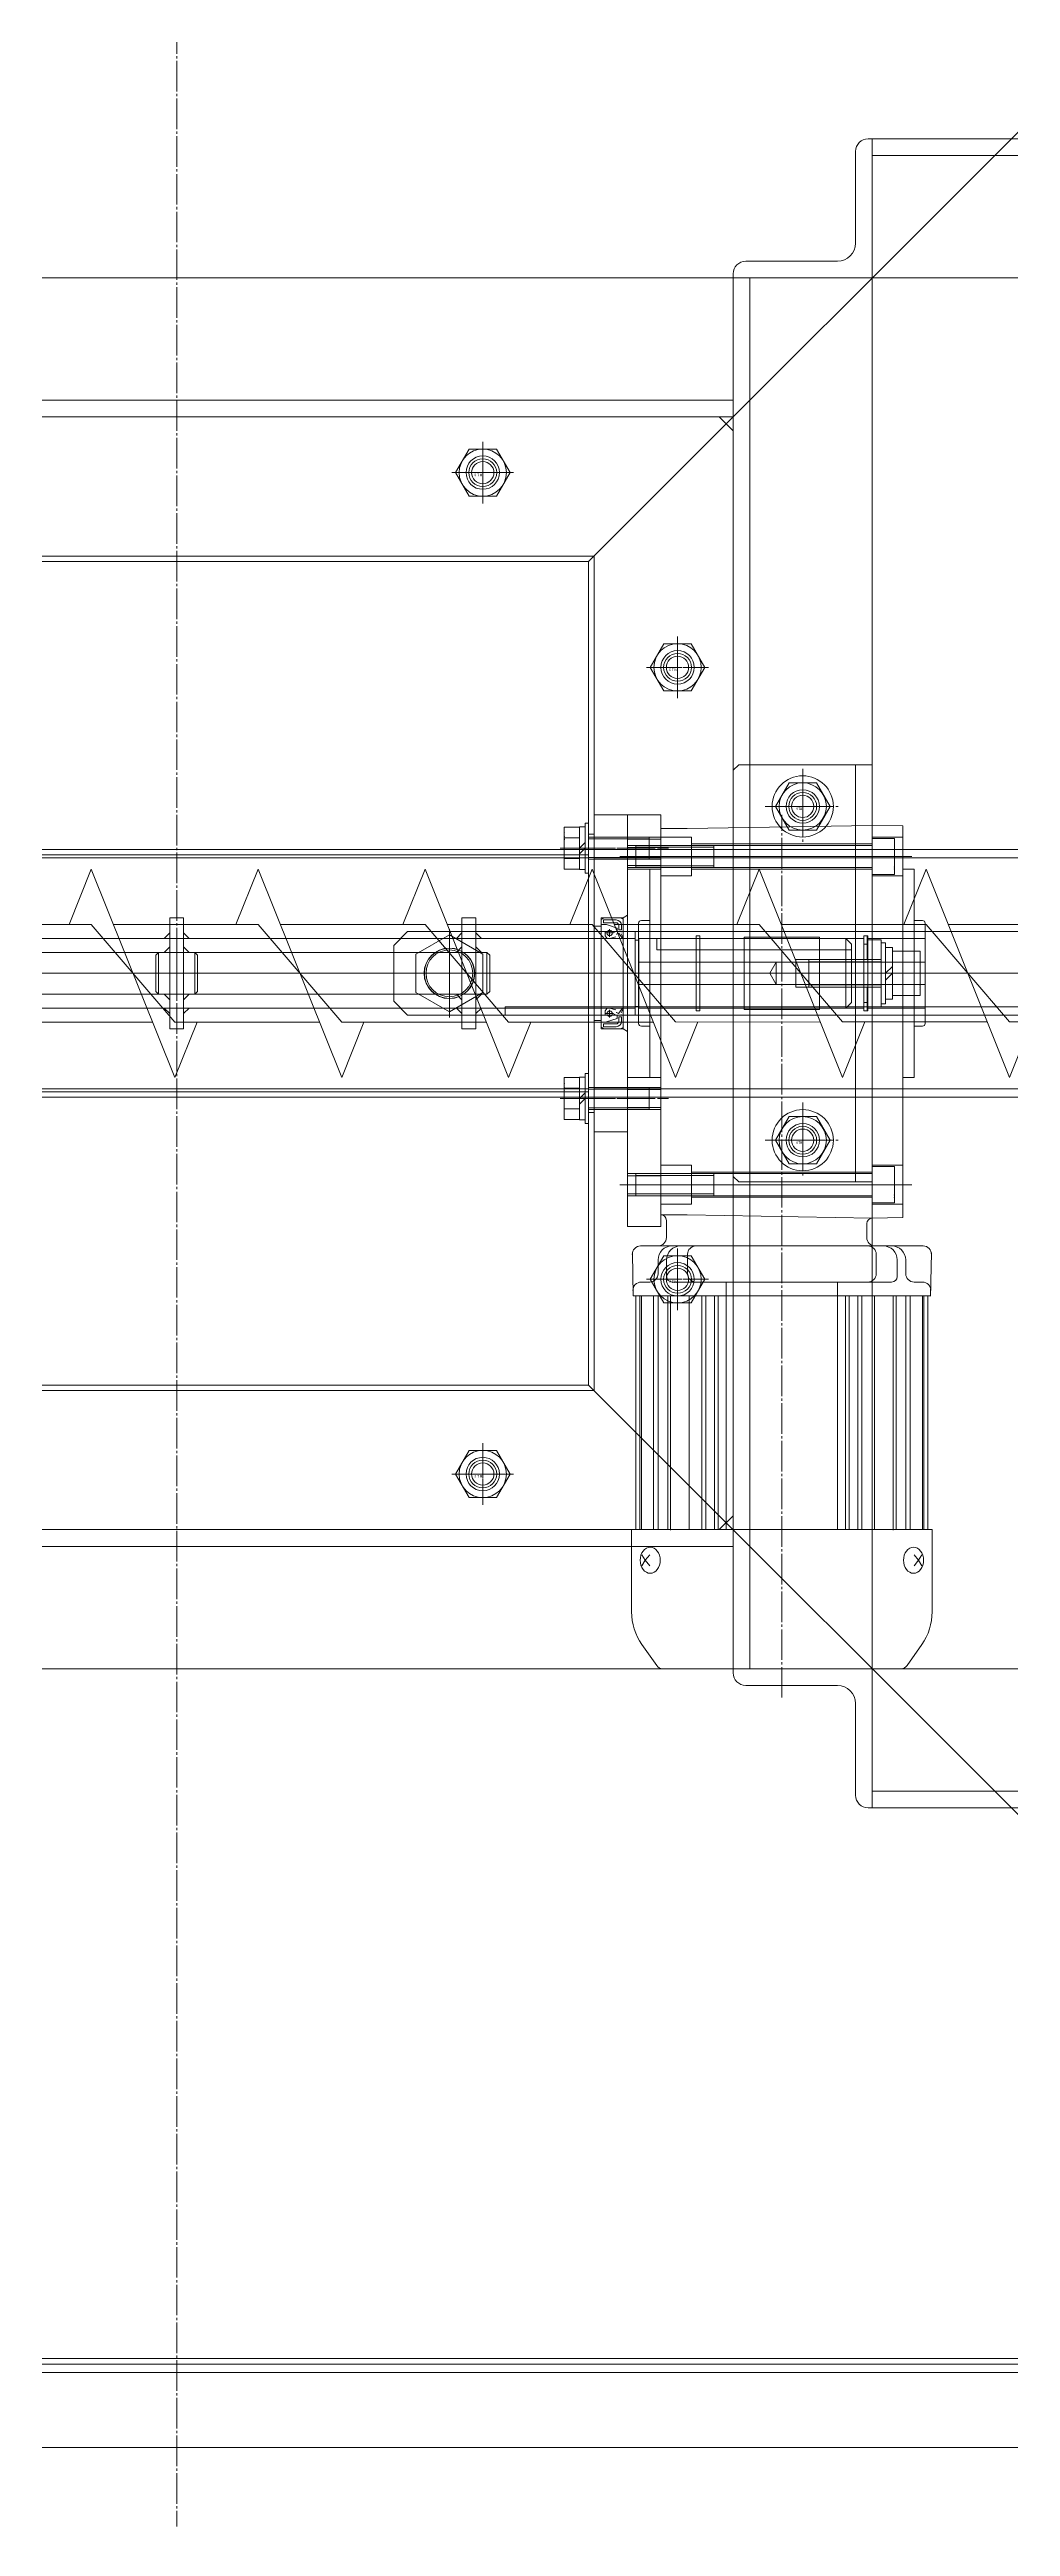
# Model space of a CAD drawing. Units: millimetres at full size. Extents: x -21196 to 21204, y -11807 to 11807.
# Drawn here: x -7245 to -6900, y -418 to 472 of the extents above; entities that cross this region are included whole.
import ezdxf
from ezdxf.enums import TextEntityAlignment as Align

# ---------------------------------------------------------------- set-up
doc = ezdxf.new("R2010")
doc.units = ezdxf.units.MM
doc.header["$LTSCALE"] = 0.5
doc.linetypes.add('USER4', pattern=[27.1, 22, -1.7, 1.7, -1.7])
doc.layers.add('1-0_設備-5(241129配置図菊池追記(立面図).jww)(機器配置図 260128.dwg)', color=7, linetype='Continuous', lineweight=9)
doc.styles.add('ＭＳ ゴシック', font='')
doc.styles.get('ＭＳ ゴシック').set_extended_font_data('MS Gothic')

msp = doc.modelspace()

# ---------------------------------------------------------------- linework, layer by layer
at = {"layer": '1-0_設備-5(241129配置図菊池追記(立面図).jww)(機器配置図 260128.dwg)', "linetype": 'USER4'}
for p, q in [((-7199.5977, 698.2042), (-7199.5977, -418.4984)), ((-7089.5977, 330.9566), (-7089.5977, 308.7491)), ((-7089.5977, 309.8529), (-7089.5977, 329.8529)), ((-7089.5977, 309.8529), (-7089.5977, 329.8529)), ((-7100.7015, 319.8529), (-7078.494, 319.8529)), ((-7079.5977, 319.8529), (-7099.5977, 319.8529)), ((-7099.5977, 319.8529), (-7079.5977, 319.8529)), ((-7019.5977, 260.9566), (-7019.5977, 238.7491)), ((-7019.5977, 239.8529), (-7019.5977, 259.8529)), ((-7019.5977, 239.8529), (-7019.5977, 259.8529)), ((-7030.7015, 249.8529), (-7008.494, 249.8529)), ((-7029.5977, 249.8529), (-7009.5977, 249.8529)), ((-7029.5977, 249.8529), (-7009.5977, 249.8529)), ((-6974.5977, 213.3651), (-6974.5977, 186.3406)), ((-6974.5977, 189.8529), (-6974.5977, 209.8529)), ((-6974.5977, 209.1939), (-6974.5977, 190.5118)), ((-6988.11, 199.8529), (-6961.0854, 199.8529)), ((-6984.5977, 199.8529), (-6964.5977, 199.8529)), ((-6983.9388, 199.8529), (-6965.2567, 199.8529)), ((-6982.0977, -120.5335), (-6982.0977, 196.8186)), ((-7028.2977, 184.8529), (-7061.7977, 184.8529)), ((-7030.4313, 184.8529), (-7056.6738, 184.8529)), ((-7056.4178, 184.8529), (-7044.7005, 184.8529)), ((-7040.3126, 181.8529), (-7022.8828, 181.8529)), ((-7036.0977, 181.8529), (-6940.0977, 181.8529)), ((-6935.3474, 181.8529), (-7028.8481, 181.8529)), ((-7101.5977, 155.7639), (-7101.5977, 123.9418)), ((-7101.5977, 153.1639), (-7101.5977, 126.5418)), ((-7181.5306, 139.8529), (-16058.0126, 139.8529)), ((-7757.949, 139.8529), (-6641.2464, 139.8529)), ((-5679.2917, 139.8529), (-7623.0798, 139.8529)), ((-7414.5977, 139.8529), (-6450.1883, 139.8529)), ((-7372.0977, 139.8529), (-6952.0977, 139.8529)), ((-7117.5088, 139.8529), (-7085.6867, 139.8529)), ((-7114.9087, 139.8529), (-7088.2867, 139.8529)), ((-6930.5977, 139.8529), (-7033.5977, 139.8529)), ((-6973.8977, 139.8529), (-6930.8977, 139.8529)), ((-7028.2977, 94.8529), (-7061.7977, 94.8529)), ((-7030.4313, 94.8529), (-7056.6738, 94.8529)), ((-7056.4178, 94.8529), (-7044.7005, 94.8529)), ((-6974.5977, 93.3651), (-6974.5977, 66.3406)), ((-6974.5977, 89.8529), (-6974.5977, 69.8529)), ((-6974.5977, 89.1939), (-6974.5977, 70.5118)), ((-6988.11, 79.8529), (-6961.0854, 79.8529)), ((-6984.5977, 79.8529), (-6964.5977, 79.8529)), ((-6983.9388, 79.8529), (-6965.2567, 79.8529)), ((-7040.3126, 63.8529), (-7022.8828, 63.8529)), ((-7036.0977, 63.8529), (-6940.0977, 63.8529)), ((-6935.3474, 63.8529), (-7028.8481, 63.8529)), ((-7019.5977, 40.9566), (-7019.5977, 18.7491)), ((-7019.5977, 19.8529), (-7019.5977, 39.8529)), ((-7019.5977, 19.8529), (-7019.5977, 39.8529)), ((-7030.7015, 29.8529), (-7008.494, 29.8529)), ((-7029.5977, 29.8529), (-7009.5977, 29.8529)), ((-7029.5977, 29.8529), (-7009.5977, 29.8529)), ((-7089.5977, -29.0434), (-7089.5977, -51.2509)), ((-7089.5977, -30.1471), (-7089.5977, -50.1471)), ((-7089.5977, -30.1471), (-7089.5977, -50.1471)), ((-7100.7015, -40.1471), (-7078.494, -40.1471)), ((-7079.5977, -40.1471), (-7099.5977, -40.1471)), ((-7099.5977, -40.1471), (-7079.5977, -40.1471))]:
    msp.add_line(p, q, dxfattribs=at)
at = {"layer": '1-0_設備-5(241129配置図菊池追記(立面図).jww)(機器配置図 260128.dwg)'}
for p, q in [((-6701.5977, 637.8529), (-7051.5977, 287.8529)), ((-6951.0977, 439.8529), (-6949.5977, 439.8529)), ((-6949.5977, 389.8529), (-6949.5977, 439.8529)), ((-6955.5977, 435.3529), (-6955.5977, 402.3529)), ((-5749.5977, 433.8528), (-6949.5977, 433.8528)), ((-6962.0977, 395.8529), (-6995.0977, 395.8529)), ((-6999.5977, 391.3529), (-6999.5977, 389.8529)), ((-6949.5977, 389.8529), (-6999.5977, 389.8529)), ((-6993.5977, -110.1471), (-6993.5977, 389.8529)), ((-6999.5977, 345.8529), (-7549.5977, 345.8529)), ((-7084.6977, 311.3659), (-7079.7977, 319.8529)), ((-7084.6977, 311.3659), (-7094.4977, 311.3659)), ((-7014.6977, 241.3659), (-7009.7977, 249.8529)), ((-7014.6977, 241.3659), (-7024.4977, 241.3659)), ((-6997.5977, 214.8529), (-6999.5977, 212.8529)), ((-6997.5977, 214.8529), (-6949.5977, 214.8529)), ((-6955.5977, 184.4029), (-6955.5977, 214.8529)), ((-6949.5977, 184.4029), (-6949.5977, 214.8529)), ((-6999.5977, 184.4029), (-6999.5977, 212.8529)), ((-6969.6977, 191.3659), (-6964.7977, 199.8529)), ((-7060.2977, 177.3473), (-7060.2977, 192.3584)), ((-7054.7977, 192.3584), (-7060.2977, 192.3584)), ((-7054.7977, 188.6056), (-7060.2977, 188.6056)), ((-7054.7977, 192.5529), (-7054.7977, 177.1529)), ((-7052.7977, 192.5529), (-7054.7977, 192.5529)), ((-7052.7977, 175.8529), (-7052.7977, 193.8529)), ((-7051.5977, 193.8529), (-7052.7977, 193.8529)), ((-7051.5977, 175.8529), (-7051.5977, 193.8529)), ((-7051.5977, 189.8529), (-7049.5977, 189.8529)), ((-7029.7977, 188.8529), (-7051.5977, 188.8529)), ((-7029.7977, 188.1764), (-7051.5977, 188.1764)), ((-7029.7977, 180.8529), (-7029.7977, 188.8529)), ((-7025.5977, 139.8529), (-7025.5977, 191.8754)), ((-7016.0977, 191.8754), (-7025.5977, 191.8754)), ((-7025.5977, 188.8529), (-7014.5977, 188.8529)), ((-6949.5977, 193.0361), (-7016.0977, 191.8754)), ((-7014.5977, 188.8529), (-7014.5977, 174.8529)), ((-6969.6977, 191.3659), (-6979.4977, 191.3659)), ((-6949.5977, 51.8613), (-6949.5977, 193.0449)), ((-6949.5977, 188.8529), (-6949.5977, 174.8529)), ((-6938.5977, 188.8529), (-6949.5977, 188.8529)), ((-6949.5977, 175.3529), (-6949.5977, 188.3529)), ((-7347.5977, 184.4029), (-7051.5977, 184.4029)), ((-7347.5977, 182.4029), (-7051.5977, 182.4029)), ((-7051.5977, 182.4029), (-7347.5977, 182.4029)), ((-7347.5977, 181.4029), (-7051.5977, 181.4029)), ((-7051.5977, 181.4029), (-7347.5977, 181.4029)), ((-7054.7977, 181.1001), (-7060.2977, 181.1001)), ((-7054.7977, 184.8529), (-7052.7977, 186.8529)), ((-7052.7977, 184.8529), (-7054.7977, 182.8529)), ((-7051.5977, 184.8529), (-7049.5977, 184.8529)), ((-6999.5977, 184.4029), (-7051.5977, 184.4029)), ((-7029.7977, 181.5294), (-7051.5977, 181.5294)), ((-7029.7977, 180.8529), (-7051.5977, 180.8529)), ((-7049.5977, 181.4029), (-6459.5977, 181.4029)), ((-7037.5977, 185.8529), (-7025.5977, 185.8529)), ((-7037.5977, 185.1029), (-7025.5977, 185.1029)), ((-7037.5977, 178.6029), (-7025.5977, 178.6029)), ((-7034.5977, 185.8529), (-6949.5977, 185.8529)), ((-7034.5977, 185.8529), (-7034.5977, 177.8529)), ((-7034.5977, 185.1764), (-7006.5977, 185.1764)), ((-7034.5977, 178.5294), (-7006.5977, 178.5294)), ((-6949.5977, 186.3529), (-7014.5977, 186.3529)), ((-7006.5977, 185.8529), (-7006.5977, 177.8529)), ((-6999.5977, 184.4029), (-6459.5977, 184.4029)), ((-7238.2977, 157.3532), (-7230.2977, 177.3532)), ((-7178.2977, 157.3534), (-7170.2977, 177.3534)), ((-7118.2977, 157.3536), (-7110.2977, 177.3536)), ((-7054.7977, 177.3473), (-7060.2977, 177.3473)), ((-7058.2977, 157.3538), (-7050.2977, 177.3538)), ((-7054.7977, 177.1529), (-7052.7977, 177.1529)), ((-7052.7977, 175.8529), (-7051.5977, 175.8529)), ((-7037.5977, 177.8529), (-7025.5977, 177.8529)), ((-7037.5977, 177.3529), (-7025.5977, 177.3529)), ((-7034.5977, 177.8529), (-6949.5977, 177.8529)), ((-7025.5977, 174.8529), (-7014.5977, 174.8529)), ((-6949.5977, 177.3529), (-7014.5977, 177.3529)), ((-6998.2977, 157.354), (-6990.2977, 177.354)), ((-6938.5977, 174.8529), (-6949.5977, 174.8529)), ((-6934.5977, 177.3529), (-6938.5977, 177.3529)), ((-6938.2977, 157.3542), (-6930.2977, 177.3542)), ((-6934.5977, 177.3529), (-6934.5977, 102.3529)), ((-7039.0977, 159.8529), (-7037.5977, 160.7189)), ((-7302.0977, 152.3529), (-7202.0977, 152.3529)), ((-7297.0977, 152.3529), (-7197.0977, 152.3529)), ((-7230.2977, 157.3532), (-7282.2977, 157.3531)), ((-7230.2977, 157.3532), (-7200.2977, 122.3534)), ((-7170.2977, 157.3534), (-7222.2977, 157.3532)), ((-7202.0977, 152.3529), (-7197.0977, 152.3529)), ((-7197.0977, 152.3529), (-7097.0977, 152.3529)), ((-7192.0977, 152.3529), (-7092.0977, 152.3529)), ((-7170.2977, 157.3534), (-7140.2977, 122.3536)), ((-7110.2977, 157.3536), (-7162.2977, 157.3534)), ((-7110.2977, 157.3536), (-7080.2977, 122.3538)), ((-7050.2977, 157.3538), (-7102.2977, 157.3536)), ((-7092.0977, 152.3529), (-7034.7977, 152.3529)), ((-7087.0977, 152.3529), (-7046.5977, 152.3529)), ((-7050.2977, 157.3538), (-7020.2977, 122.354)), ((-7047.0977, 156.8529), (-7049.5977, 156.8529)), ((-7047.0977, 157.4529), (-7047.0977, 158.8529)), ((-7047.0977, 152.3529), (-7039.0977, 152.3529)), ((-7045.1146, 157.3529), (-7046.9977, 157.3529)), ((-7046.822, 159.3529), (-7046.1234, 159.8352)), ((-7046.822, 159.3529), (-7046.1234, 159.8352)), ((-7046.1477, 158.0529), (-7041.7043, 158.0529)), ((-7046.0665, 159.8529), (-7040.1213, 159.8529)), ((-7046.0665, 159.8529), (-7040.1213, 159.8529)), ((-7045.5977, 153.3977), (-7045.5977, 154.7725)), ((-7045.4977, 154.8725), (-7044.8521, 154.8725)), ((-7042.6227, 154.3529), (-7045.3727, 154.3529)), ((-7041.3376, 156.0424), (-7045.0817, 157.3473)), ((-7043.9977, 155.7279), (-7043.9977, 152.9779)), ((-7042.9977, 154.3529), (-7041.3341, 155.0028)), ((-6990.2977, 157.354), (-7042.2977, 157.3538)), ((-7040.8652, 154.2688), (-7041.5566, 153.9878)), ((-7041.2705, 155.096), (-7041.2705, 155.9479)), ((-7039.3902, 152.3529), (-7040.7464, 154.2346)), ((-7040.0766, 159.8423), (-7039.153, 159.3805)), ((-7040.0766, 159.8423), (-7039.153, 159.3805)), ((-7039.9004, 154.0236), (-7039.0977, 152.6283)), ((-7039.0977, 119.8529), (-7039.0977, 159.8529)), ((-7039.0977, 159.2911), (-7039.0977, 154.9529)), ((-7034.7977, 127.3529), (-7034.7977, 152.3529)), ((-7033.4477, 151.8029), (-7034.7977, 151.8029)), ((-7033.5977, 157.8529), (-7033.5977, 121.8529)), ((-7012.9477, 152.3529), (-7033.5977, 152.3529)), ((-7033.4477, 127.3529), (-7033.4477, 152.3529)), ((-7032.5977, 158.8529), (-7029.5977, 158.8529)), ((-7011.5977, 153.3529), (-7012.9477, 153.3529)), ((-7012.9477, 153.3529), (-7012.9477, 126.3529)), ((-7011.5977, 153.3529), (-7011.5977, 126.3529)), ((-6995.5977, 152.3529), (-7011.5977, 152.3529)), ((-6995.5977, 152.8529), (-6995.5977, 126.8529)), ((-6968.5977, 152.8529), (-6995.5977, 152.8529)), ((-6990.2977, 157.354), (-6960.2977, 122.3542)), ((-6930.2977, 157.3542), (-6982.2977, 157.354)), ((-6968.5977, 152.8529), (-6968.5977, 126.8529)), ((-6952.5977, 152.3529), (-6968.5977, 152.3529)), ((-6959.0977, 152.3529), (-6959.0977, 127.3529)), ((-6951.2477, 153.3529), (-6952.5977, 153.3529)), ((-6952.5977, 153.3529), (-6952.5977, 126.3529)), ((-6951.2477, 153.3529), (-6951.2477, 126.3529)), ((-6930.5977, 152.3529), (-6951.2477, 152.3529)), ((-6931.5977, 158.8529), (-6934.5977, 158.8529)), ((-6930.5977, 157.8529), (-6930.5977, 121.8529)), ((-6930.2977, 157.3542), (-6900.2977, 122.3544)), ((-6870.2977, 157.3544), (-6922.2977, 157.3542)), ((-7311.0977, 147.3529), (-7193.0977, 147.3529)), ((-7202.0977, 147.3529), (-7206.0977, 147.3529)), ((-7202.0977, 147.3529), (-7197.0977, 147.3529)), ((-7199.5977, 148.8675), (-7199.5977, 130.8383)), ((-7197.0977, 147.3529), (-7097.0977, 147.3529)), ((-7197.0977, 147.3529), (-7097.0977, 147.3529)), ((-7193.0977, 132.3529), (-7193.0977, 147.3529)), ((-7097.0977, 147.3529), (-7092.0977, 147.3529)), ((-7092.0977, 147.3529), (-7097.0977, 147.3529)), ((-7092.0977, 147.3529), (-7088.0977, 147.3529)), ((-7033.5977, 143.8529), (-6930.5977, 143.8529)), ((-6984.0977, 143.8529), (-6986.4067, 139.8529)), ((-6957.0977, 143.8529), (-6984.0977, 143.8529)), ((-6984.0977, 135.8529), (-6984.0977, 143.8529)), ((-6957.0977, 144.8529), (-6977.0977, 144.8529)), ((-6977.0977, 134.8529), (-6977.0977, 144.8529)), ((-6972.3977, 144.8529), (-6946.3977, 144.8529)), ((-6972.3977, 144.8529), (-6972.3977, 134.8529)), ((-6972.3977, 144.0409), (-6946.3977, 144.0409)), ((-6944.8977, 150.8529), (-6946.3977, 150.8529)), ((-6946.3977, 150.8529), (-6946.3977, 128.8529)), ((-6944.8977, 150.8529), (-6944.8977, 128.8529)), ((-6942.3977, 149.1029), (-6944.8977, 149.1029)), ((-6942.3977, 149.1029), (-6942.3977, 130.6029)), ((-6469.714, 139.8529), (-7650.2977, 139.8529)), ((-7190.5831, 139.8529), (-7208.6123, 139.8529)), ((-7049.5977, 139.8529), (-7037.5977, 139.8529)), ((-7039.0977, 139.8529), (-7047.0977, 139.8529)), ((-7037.5977, 139.8529), (-7025.5977, 139.8529)), ((-7033.5977, 139.8529), (-7034.7977, 139.8529)), ((-7033.5977, 135.8529), (-6930.5977, 135.8529)), ((-7025.5977, 53.0224), (-7025.5977, 139.8529)), ((-6986.4067, 139.8529), (-6984.0977, 135.8529)), ((-6957.0977, 135.8529), (-6984.0977, 135.8529)), ((-6957.0977, 134.8529), (-6977.0977, 134.8529)), ((-6972.3977, 135.6649), (-6946.3977, 135.6649)), ((-6972.3977, 134.8529), (-6946.3977, 134.8529)), ((-6952.5977, 139.8529), (-6951.3977, 139.8529)), ((-6946.3977, 139.8529), (-6951.3977, 139.8529)), ((-6944.8977, 139.8529), (-6942.3977, 142.3529)), ((-6942.3977, 139.8529), (-6944.8977, 137.3529)), ((-7311.0977, 132.3529), (-7193.0977, 132.3529)), ((-7202.0977, 127.3529), (-7302.0977, 127.3529)), ((-7297.0977, 127.3529), (-7197.0977, 127.3529)), ((-7202.0977, 132.3529), (-7197.0977, 132.3529)), ((-7202.0977, 127.3529), (-7197.0977, 127.3529)), ((-7197.0977, 132.3529), (-7097.0977, 132.3529)), ((-7097.0977, 132.3529), (-7197.0977, 132.3529)), ((-7097.0977, 127.3529), (-7197.0977, 127.3529)), ((-7192.0977, 127.3529), (-7092.0977, 127.3529)), ((-7097.0977, 132.3529), (-7092.0977, 132.3529)), ((-7092.0977, 132.3529), (-7097.0977, 132.3529)), ((-7097.0977, 127.3529), (-7092.0977, 127.3529)), ((-7092.0977, 127.3529), (-7097.0977, 127.3529)), ((-7034.7977, 127.3529), (-7092.0977, 127.3529)), ((-7087.0977, 127.3529), (-7046.5977, 127.3529)), ((-6729.5977, 127.8529), (-7081.5977, 127.8529)), ((-7081.5977, 124.8529), (-7081.5977, 127.8529)), ((-7047.0977, 127.3529), (-7039.0977, 127.3529)), ((-7045.5977, 126.308), (-7045.5977, 124.9333)), ((-7045.4977, 124.8333), (-7044.8521, 124.8333)), ((-7042.6227, 125.3529), (-7045.3727, 125.3529)), ((-7043.9977, 123.9779), (-7043.9977, 126.7279)), ((-7042.9977, 125.3529), (-7041.3341, 124.7029)), ((-7040.8652, 125.4369), (-7041.5566, 125.7179)), ((-7039.3902, 127.3529), (-7040.7464, 125.4711)), ((-7039.9004, 125.6822), (-7039.0977, 127.0774)), ((-7039.0977, 120.4147), (-7039.0977, 124.7529)), ((-7033.4477, 127.9029), (-7034.7977, 127.9029)), ((-7012.9477, 127.3529), (-7033.5977, 127.3529)), ((-7011.5977, 126.3529), (-7012.9477, 126.3529)), ((-6995.5977, 127.3529), (-7011.5977, 127.3529)), ((-6968.5977, 126.8529), (-6995.5977, 126.8529)), ((-6952.5977, 127.3529), (-6968.5977, 127.3529)), ((-6951.2477, 126.3529), (-6952.5977, 126.3529)), ((-6930.5977, 127.3529), (-6951.2477, 127.3529)), ((-6946.3977, 128.8529), (-6944.8977, 128.8529)), ((-6944.8977, 130.6029), (-6942.3977, 130.6029)), ((-7260.2977, 122.3532), (-7208.2976, 122.3531)), ((-7200.2977, 122.3534), (-7148.2976, 122.3532)), ((-7140.2977, 122.3536), (-7088.2976, 122.3534)), ((-7080.2977, 122.3538), (-7028.2976, 122.3536)), ((-7047.0977, 122.8529), (-7049.5977, 122.8529)), ((-7047.0977, 122.2529), (-7047.0977, 120.8529)), ((-7039.0977, 119.8529), (-7047.0977, 119.8529)), ((-7045.1146, 122.3529), (-7046.9977, 122.3529)), ((-7046.822, 120.3529), (-7046.1234, 119.8706)), ((-7046.822, 120.3529), (-7046.1234, 119.8706)), ((-7046.1477, 121.6529), (-7041.7043, 121.6529)), ((-7046.0665, 119.8529), (-7040.1213, 119.8529)), ((-7046.0665, 119.8529), (-7040.1213, 119.8529)), ((-7041.3376, 123.6634), (-7045.0817, 122.3584)), ((-7041.2705, 124.6098), (-7041.2705, 123.7578)), ((-7040.0766, 119.8634), (-7039.153, 120.3252)), ((-7040.0766, 119.8634), (-7039.153, 120.3252)), ((-7039.0977, 119.8529), (-7037.5977, 118.9868)), ((-7032.5977, 120.8529), (-7029.5977, 120.8529)), ((-7020.2977, 122.354), (-6968.2976, 122.3538)), ((-6960.2977, 122.3542), (-6908.2976, 122.354)), ((-6931.5977, 120.8529), (-6934.5977, 120.8529)), ((-6900.2977, 122.3544), (-6848.2976, 122.3542)), ((-7347.5977, 98.3029), (-7051.5977, 98.3029)), ((-7051.5977, 98.3029), (-7347.5977, 98.3029)), ((-7060.2977, 87.3473), (-7060.2977, 102.3584)), ((-7054.7977, 102.3584), (-7060.2977, 102.3584)), ((-7054.7977, 98.6056), (-7060.2977, 98.6056)), ((-7054.7977, 102.5529), (-7054.7977, 87.1529)), ((-7052.7977, 102.5529), (-7054.7977, 102.5529)), ((-7052.7977, 85.8529), (-7052.7977, 103.8529)), ((-7051.5977, 103.8529), (-7052.7977, 103.8529)), ((-7051.5977, 85.8529), (-7051.5977, 103.8529)), ((-7029.7977, 98.8529), (-7051.5977, 98.8529)), ((-7029.7977, 98.1764), (-7051.5977, 98.1764)), ((-7049.5977, 98.3029), (-6459.5977, 98.3029)), ((-7037.5977, 102.3529), (-7025.5977, 102.3529)), ((-7029.7977, 90.8529), (-7029.7977, 98.8529)), ((-7025.5977, 102.3529), (-7029.5977, 102.3529)), ((-6934.5977, 102.3529), (-6938.5977, 102.3529)), ((-7347.5977, 97.3029), (-7051.5977, 97.3029)), ((-7051.5977, 97.3029), (-7347.5977, 97.3029)), ((-7347.5977, 95.3029), (-7051.5977, 95.3029)), ((-7054.7977, 91.1001), (-7060.2977, 91.1001)), ((-7054.7977, 94.8529), (-7052.7977, 96.8529)), ((-7052.7977, 94.8529), (-7054.7977, 92.8529)), ((-6999.5977, 95.3029), (-7051.5977, 95.3029)), ((-7029.7977, 91.5294), (-7051.5977, 91.5294)), ((-7029.7977, 90.8529), (-7051.5977, 90.8529)), ((-7051.5977, 89.8529), (-7049.5977, 89.8529)), ((-6999.5977, 95.3029), (-6459.5977, 95.3029)), ((-7054.7977, 87.3473), (-7060.2977, 87.3473)), ((-7054.7977, 87.1529), (-7052.7977, 87.1529)), ((-7052.7977, 85.8529), (-7051.5977, 85.8529)), ((-6938.5977, 66.7281), (-6938.5977, 80.7632)), ((-6969.6977, 71.3659), (-6979.4977, 71.3659)), ((-6969.6977, 71.3659), (-6964.7977, 79.8529)), ((-7037.5977, 67.8529), (-7025.5977, 67.8529)), ((-7037.5977, 67.1029), (-7025.5977, 67.1029)), ((-7034.5977, 67.8529), (-6949.5977, 67.8529)), ((-7034.5977, 67.8529), (-7034.5977, 59.8529)), ((-7034.5977, 67.1764), (-7006.5977, 67.1764)), ((-7025.5977, 70.8529), (-7014.5977, 70.8529)), ((-7014.5977, 70.8529), (-7014.5977, 56.8529)), ((-6949.5977, 68.3529), (-7014.5977, 68.3529)), ((-7006.5977, 67.8529), (-7006.5977, 59.8529)), ((-6999.5977, 66.8529), (-6997.5977, 64.8529)), ((-6949.5977, 64.8529), (-6997.5977, 64.8529)), ((-6949.5977, 70.8529), (-6949.5977, 56.8529)), ((-6938.5977, 70.8529), (-6949.5977, 70.8529)), ((-6949.5977, 57.3529), (-6949.5977, 70.3529)), ((-7037.5977, 60.6029), (-7025.5977, 60.6029)), ((-7037.5977, 59.8529), (-7025.5977, 59.8529)), ((-7034.5977, 60.5294), (-7006.5977, 60.5294)), ((-7034.5977, 59.8529), (-6949.5977, 59.8529)), ((-7025.5977, 56.8529), (-7014.5977, 56.8529)), ((-6949.5977, 59.3529), (-7014.5977, 59.3529)), ((-6938.5977, 56.8529), (-6949.5977, 56.8529)), ((-7016.0977, 53.0224), (-7025.5977, 53.0224)), ((-7023.5977, 51.0224), (-7023.5977, 44.8529)), ((-6949.5977, 51.8616), (-7016.0977, 53.0224)), ((-6951.5977, 49.8613), (-6951.5977, 44.8529)), ((-6949.5977, 51.8703), (-6938.5977, 52.0623)), ((-7035.816, 39.3594), (-7035.5453, 23.8529)), ((-7032.8591, 41.8529), (-7015.5977, 41.8529)), ((-7032.8591, 41.8529), (-6982.0977, 41.8529)), ((-7026.5977, 31.8529), (-7026.5977, 36.8529)), ((-7023.5274, 30.8529), (-7023.5274, 36.8529)), ((-7018.9899, 41.8529), (-7021.5977, 41.8529)), ((-7015.9899, 38.8529), (-7015.9899, 31.8529)), ((-6931.3363, 41.8529), (-6982.0977, 41.8529)), ((-6948.2055, 38.8529), (-6948.2055, 31.8529)), ((-6945.2055, 41.8529), (-6942.5977, 41.8529)), ((-6940.6681, 30.8529), (-6940.6681, 36.8529)), ((-6931.3363, 41.8529), (-6937.5977, 41.8529)), ((-6937.5977, 31.8529), (-6937.5977, 36.8529)), ((-6928.3794, 39.3594), (-6928.6501, 23.8529)), ((-7029.5977, 28.8529), (-7032.6322, 28.8529)), ((-6982.0977, 28.8529), (-7021.5274, 28.8529)), ((-7014.6977, 21.3659), (-7009.7977, 29.8529)), ((-7002.0977, 28.8529), (-7002.0977, 23.8529)), ((-6982.0977, 28.8529), (-6942.6681, 28.8529)), ((-6962.0977, 28.8529), (-6962.0977, 23.8529)), ((-6934.5977, 28.8529), (-6931.5633, 28.8529)), ((-6982.0977, 23.8529), (-7035.5977, 23.8529)), ((-7034.5977, 23.8529), (-7034.5977, -60.1471)), ((-7033.0977, -60.1471), (-7033.0977, 23.8529)), ((-7032.5977, -60.1471), (-7032.5977, 23.8529)), ((-7028.2308, -60.1471), (-7028.2308, 23.8529)), ((-7026.6024, -60.1471), (-7026.6024, 23.8529)), ((-7014.6977, 21.3659), (-7024.4977, 21.3659)), ((-7023.1396, -60.1471), (-7023.1396, 23.8529)), ((-7022.1381, -60.3047), (-7022.1381, 23.8529)), ((-7015.4013, -60.1471), (-7015.4013, 23.8529)), ((-7010.8541, -60.1471), (-7010.8541, 23.8529)), ((-7009.3751, -60.1471), (-7009.3751, 23.8529)), ((-7006.2824, -60.1471), (-7006.2824, 23.8529)), ((-7004.936, -60.1471), (-7004.936, 23.8529)), ((-7002.0977, -60.1471), (-7002.0977, 23.8529)), ((-6982.0977, 23.8529), (-6928.5977, 23.8529)), ((-6962.0977, -60.1471), (-6962.0977, 23.8529)), ((-6959.2595, -60.1471), (-6959.2595, 23.8529)), ((-6957.9131, -60.1471), (-6957.9131, 23.8529)), ((-6954.8203, -60.1471), (-6954.8203, 23.8529)), ((-6953.3413, -60.1471), (-6953.3413, 23.8529)), ((-6948.7941, -60.1471), (-6948.7941, 23.8529)), ((-6942.0573, -60.3047), (-6942.0573, 23.8529)), ((-6941.0558, -60.1471), (-6941.0558, 23.8529)), ((-6937.5931, -60.1471), (-6937.5931, 23.8529)), ((-6935.9646, -60.1471), (-6935.9646, 23.8529)), ((-6931.5977, -60.1471), (-6931.5977, 23.8529)), ((-6931.0977, -60.1471), (-6931.0977, 23.8529)), ((-6929.5977, 23.8529), (-6929.5977, -60.1471)), ((-6701.5977, -358.1471), (-7051.5977, -8.1471)), ((-7084.6977, -48.6341), (-7079.7977, -40.1471)), ((-7084.6977, -48.6341), (-7094.4977, -48.6341)), ((-7036.0977, -60.1471), (-6982.0977, -60.1471)), ((-7036.0977, -60.1471), (-7036.0977, -89.652)), ((-6928.0977, -60.1471), (-6982.0977, -60.1471)), ((-6928.0977, -60.1471), (-6928.0977, -89.652)), ((-6999.5977, -66.1471), (-7549.5977, -66.1471)), ((-7032.4174, -73.1471), (-7031.2416, -71.1471)), ((-7031.2416, -71.1471), (-7029.589, -73.1471)), ((-6932.9538, -71.1471), (-6934.6064, -73.1471)), ((-6931.778, -73.1471), (-6932.9538, -71.1471)), ((-7032.3722, -101.4677), (-7027.0711, -109.0384)), ((-6931.8232, -101.4677), (-6937.1243, -109.0384)), ((-7024.9413, -110.1471), (-6982.0977, -110.1471)), ((-6999.5977, -111.6471), (-6999.5977, -110.1471)), ((-6949.5977, -110.1471), (-6999.5977, -110.1471)), ((-6939.2541, -110.1471), (-6982.0977, -110.1471)), ((-6949.5977, -110.1471), (-6949.5977, -160.1471)), ((-6962.0977, -116.1471), (-6995.0977, -116.1471)), ((-6955.5977, -155.6471), (-6955.5977, -122.6471)), ((-6951.0977, -160.1471), (-6949.5977, -160.1471)), ((-5749.5977, -154.1471), (-6949.5977, -154.1471)), ((-6669.5977, -363.1471), (-7729.5977, -363.1471))]:
    msp.add_line(p, q, dxfattribs=at)
at = {"layer": '1-0_設備-5(241129配置図菊池追記(立面図).jww)(機器配置図 260128.dwg)', "lineweight": 18}
for p, q in [((-7037.5977, 188.8529), (-7025.5977, 188.8529)), ((-7037.5977, 188.1029), (-7025.5977, 188.1029)), ((-7037.5977, 181.6029), (-7025.5977, 181.6029)), ((-7037.5977, 180.8529), (-7025.5977, 180.8529)), ((-7037.5977, 98.8529), (-7025.5977, 98.8529)), ((-7037.5977, 98.1029), (-7025.5977, 98.1029)), ((-7037.5977, 91.6029), (-7025.5977, 91.6029)), ((-7037.5977, 90.8529), (-7025.5977, 90.8529))]:
    msp.add_line(p, q, dxfattribs=at)
at = {"layer": '1-0_設備-5(241129配置図菊池追記(立面図).jww)(機器配置図 260128.dwg)', "linetype": 'USER4', "lineweight": 18}
for p, q in [((-7040.3126, 184.8529), (-7022.8828, 184.8529)), ((-7040.3126, 94.8529), (-7022.8828, 94.8529))]:
    msp.add_line(p, q, dxfattribs=at)
at = {"layer": '1-0_設備-5(241129配置図菊池追記(立面図).jww)(機器配置図 260128.dwg)'}
for points in [[(-7699.5977, 639.8529), (-6699.5977, 639.8529), (-6699.5977, -360.1471), (-7699.5977, -360.1471)], [(-7697.5977, 637.8529), (-6701.5977, 637.8529), (-6701.5977, -358.1471), (-7697.5977, -358.1471)], [(-5749.5977, 439.8529), (-6949.5977, 439.8529), (-6949.5977, 389.8529), (-5749.5977, 389.8529)], [(-6999.5977, 389.8528), (-7549.5977, 389.8528), (-7549.5977, 339.8529), (-6999.5977, 339.8529)], [(-6949.5977, -110.1471), (-6999.5977, -110.1471), (-6999.5977, 389.8529), (-6949.5977, 389.8529)], [(-7004.5977, 339.8529), (-7394.5977, 339.8529), (-7399.5977, 334.8529), (-7399.5977, -55.1471), (-7394.5977, -60.1471), (-7004.5977, -60.1471), (-6999.5977, -55.1471), (-6999.5977, 334.8529)], [(-7394.5977, 339.8529), (-7004.5977, 339.8529), (-6999.5977, 334.8529), (-6999.5977, -55.1471), (-7004.5977, -60.1471), (-7394.5977, -60.1471), (-7399.5977, -55.1471), (-7399.5977, 334.8529)], [(-7049.5977, 289.8529), (-7349.5977, 289.8529), (-7349.5977, -10.1471), (-7049.5977, -10.1471)], [(-7349.5977, 289.8529), (-7049.5977, 289.8529), (-7049.5977, -10.1471), (-7349.5977, -10.1471)], [(-7347.5977, 287.8529), (-7051.5977, 287.8529), (-7051.5977, -8.1471), (-7347.5977, -8.1471)], [(-7051.5977, 287.8529), (-7347.5977, 287.8529), (-7347.5977, -8.1471), (-7051.5977, -8.1471)], [(-7037.5977, 82.8529), (-7049.5977, 82.8529), (-7049.5977, 196.8529), (-7037.5977, 196.8529)], [(-7037.5977, 196.8529), (-7025.5977, 196.8529), (-7025.5977, 48.8529), (-7037.5977, 48.8529)], [(-7202.0977, 152.3529), (-7204.0977, 152.3529), (-7202.0977, 154.3529)], [(-7202.0977, 119.8529), (-7202.0977, 159.8529), (-7197.0977, 159.8529), (-7197.0977, 119.8529)], [(-7202.0977, 119.8529), (-7197.0977, 119.8529), (-7197.0977, 159.8529), (-7202.0977, 159.8529)], [(-7197.0977, 152.3529), (-7195.0977, 152.3529), (-7197.0977, 154.3529)], [(-6701.5977, 124.8529), (-7116.5977, 124.8529), (-7121.5977, 129.8529), (-7121.5977, 149.8529), (-7116.5977, 154.8529), (-6701.5977, 154.8529)], [(-7089.5977, 146.7811), (-7101.5977, 153.7093), (-7113.5977, 146.7811), (-7113.5977, 132.9247), (-7101.5977, 125.9965), (-7089.5977, 132.9247)], [(-7097.0977, 152.3529), (-7099.0977, 152.3529), (-7097.0977, 154.3529)], [(-7097.0977, 119.8529), (-7097.0977, 159.8529), (-7092.0977, 159.8529), (-7092.0977, 119.8529)], [(-7092.0977, 119.8529), (-7097.0977, 119.8529), (-7097.0977, 159.8529), (-7092.0977, 159.8529)], [(-7092.0977, 152.3529), (-7090.0977, 152.3529), (-7092.0977, 154.3529)], [(-7034.7977, 151.8029), (-7033.5977, 151.8029), (-7033.5977, 154.9029), (-7034.7977, 154.9029)], [(-6952.5977, 153.3529), (-6951.3977, 153.3529), (-6951.3977, 150.3529), (-6952.5977, 150.3529)], [(-6951.3977, 151.8529), (-6946.3977, 151.8529), (-6946.3977, 144.8529), (-6951.3977, 144.8529)], [(-7202.0977, 147.3529), (-7204.0977, 147.3529), (-7202.0977, 149.3529)], [(-7197.0977, 147.3529), (-7195.0977, 147.3529), (-7197.0977, 149.3529)], [(-7097.0977, 147.3529), (-7099.0977, 147.3529), (-7097.0977, 149.3529)], [(-7092.0977, 147.3529), (-7090.0977, 147.3529), (-7092.0977, 149.3529)], [(-6951.3977, 127.8529), (-6946.3977, 127.8529), (-6946.3977, 134.8529), (-6951.3977, 134.8529)], [(-7202.0977, 132.3529), (-7204.0977, 132.3529), (-7202.0977, 130.3529)], [(-7202.0977, 127.3529), (-7204.0977, 127.3529), (-7202.0977, 125.3529)], [(-7197.0977, 132.3529), (-7195.0977, 132.3529), (-7197.0977, 130.3529)], [(-7197.0977, 127.3529), (-7195.0977, 127.3529), (-7197.0977, 125.3529)], [(-7097.0977, 132.3529), (-7099.0977, 132.3529), (-7097.0977, 130.3529)], [(-7097.0977, 127.3529), (-7099.0977, 127.3529), (-7097.0977, 125.3529)], [(-7092.0977, 132.3529), (-7090.0977, 132.3529), (-7092.0977, 130.3529)], [(-7092.0977, 127.3529), (-7090.0977, 127.3529), (-7092.0977, 125.3529)], [(-7034.7977, 127.9029), (-7033.5977, 127.9029), (-7033.5977, 124.8029), (-7034.7977, 124.8029)], [(-6952.5977, 126.3529), (-6951.3977, 126.3529), (-6951.3977, 129.3529), (-6952.5977, 129.3529)], [(-6999.5977, -110.1471), (-7549.5977, -110.1471), (-7549.5977, -60.1471), (-6999.5977, -60.1471)], [(-7029.425, -66.4471), (-7030.128, -66.5374), (-7030.8039, -66.8049), (-7031.4269, -67.2392), (-7031.9729, -67.8237), (-7032.421, -68.536), (-7032.754, -69.3485), (-7032.959, -70.2302), (-7033.0283, -71.1471), (-7032.959, -72.0641), (-7032.754, -72.9457), (-7032.421, -73.7583), (-7031.9729, -74.4705), (-7031.4269, -75.055), (-7030.8039, -75.4894), (-7030.128, -75.7568), (-7029.425, -75.8471), (-7028.7221, -75.7568), (-7028.0461, -75.4894), (-7027.4232, -75.055), (-7026.8772, -74.4705), (-7026.4291, -73.7583), (-7026.0961, -72.9457), (-7025.891, -72.0641), (-7025.8218, -71.1471), (-7025.891, -70.2302), (-7026.0961, -69.3485), (-7026.4291, -68.536), (-7026.8772, -67.8237), (-7027.4232, -67.2392), (-7028.0461, -66.8049), (-7028.7221, -66.5374)], [(-6934.7704, -66.4471), (-6935.4733, -66.5374), (-6936.1493, -66.8049), (-6936.7722, -67.2392), (-6937.3183, -67.8237), (-6937.7664, -68.536), (-6938.0993, -69.3485), (-6938.3044, -70.2302), (-6938.3736, -71.1471), (-6938.3044, -72.0641), (-6938.0993, -72.9457), (-6937.7664, -73.7583), (-6937.3183, -74.4705), (-6936.7722, -75.055), (-6936.1493, -75.4894), (-6935.4733, -75.7568), (-6934.7704, -75.8471), (-6934.0674, -75.7568), (-6933.3915, -75.4894), (-6932.7685, -75.055), (-6932.2225, -74.4705), (-6931.7744, -73.7583), (-6931.4414, -72.9457), (-6931.2364, -72.0641), (-6931.1671, -71.1471), (-6931.2364, -70.2302), (-6931.4414, -69.3485), (-6931.7744, -68.536), (-6932.2225, -67.8237), (-6932.7685, -67.2392), (-6933.3915, -66.8049), (-6934.0674, -66.5374)], [(-5749.5977, -160.1471), (-6949.5977, -160.1471), (-6949.5977, -110.1472), (-5749.5977, -110.1472)], [(-6669.5977, -360.1471), (-7729.5977, -360.1471), (-7729.5977, -385.1471), (-7724.5977, -390.1471), (-6674.5977, -390.1471), (-6669.5977, -385.1471)]]:
    msp.add_lwpolyline(points, close=True, dxfattribs=at)
for points in [[(-7094.4977, 328.3399), (-7099.3977, 319.8529), (-7094.4977, 311.3659)], [(-7079.7977, 319.8529), (-7084.6977, 328.3399), (-7094.4977, 328.3399)], [(-7024.4977, 258.3399), (-7029.3977, 249.8529), (-7024.4977, 241.3659)], [(-7009.7977, 249.8529), (-7014.6977, 258.3399), (-7024.4977, 258.3399)], [(-6979.4977, 208.3399), (-6984.3977, 199.8529), (-6979.4977, 191.3659)], [(-6964.7977, 199.8529), (-6969.6977, 208.3399), (-6979.4977, 208.3399)], [(-6949.5977, 193.0449), (-6938.5977, 192.8529), (-6938.5977, 52.0623)], [(-6949.5977, 175.3529), (-6941.5977, 175.3529), (-6941.5977, 188.3529), (-6949.5977, 188.3529)], [(-6999.5977, 66.8529), (-6999.5977, 95.3029), (-6999.5977, 184.4029)], [(-6955.5977, 64.8529), (-6955.5977, 95.3029), (-6955.5977, 184.4029)], [(-6949.5977, 64.8529), (-6949.5977, 95.3029), (-6949.5977, 184.4029)], [(-7230.2977, 177.3532), (-7200.2977, 102.3534), (-7192.2977, 122.3534)], [(-7170.2977, 177.3534), (-7140.2977, 102.3536), (-7132.2977, 122.3536)], [(-7110.2977, 177.3536), (-7080.2977, 102.3538), (-7072.2977, 122.3538)], [(-7050.2977, 177.3538), (-7020.2977, 102.354), (-7012.2977, 122.354)], [(-7025.5977, 177.3529), (-7029.5977, 177.3529), (-7029.5977, 102.3529)], [(-6990.2977, 177.354), (-6960.2977, 102.3542), (-6952.2977, 122.3542)], [(-6930.2977, 177.3542), (-6900.2977, 102.3544), (-6892.2977, 122.3544)], [(-7097.0977, 152.3529), (-7092.0977, 152.3529), (-7097.0977, 152.3529)], [(-7039.0977, 159.8529), (-7047.0977, 159.8529), (-7047.0977, 119.8529)], [(-7047.0977, 152.3529), (-7047.0977, 157.4529), (-7047.0977, 158.8529)], [(-7041.7043, 159.0529), (-7046.1477, 159.0529), (-7046.1477, 158.0529)], [(-7041.7705, 153.0149), (-7044.0977, 152.3529), (-7044.9352, 152.3529), (-7045.5815, 153.3431)], [(-7040.7043, 157.0529), (-7040.7043, 155.4381), (-7039.7043, 155.4381), (-7039.7043, 157.0529)], [(-7039.0977, 159.2911), (-7039.0977, 154.9529), (-7039.0977, 152.3529)], [(-7033.4477, 152.3529), (-6959.0977, 152.3529), (-6957.0977, 150.3529), (-6957.0977, 129.3529), (-6959.0977, 127.3529), (-7033.4477, 127.3529)], [(-6957.0977, 148.3529), (-7027.0977, 148.3529), (-7027.0977, 152.3529)], [(-7206.0977, 132.3529), (-7207.0977, 133.3529), (-7207.0977, 146.3529), (-7206.0977, 147.3529)], [(-7202.0977, 132.3529), (-7206.0977, 132.3529), (-7207.0977, 133.3529), (-7207.0977, 146.3529), (-7206.0977, 147.3529), (-7206.0977, 132.3529)], [(-7202.0977, 132.3529), (-7206.0977, 132.3529), (-7206.0977, 147.3529), (-7202.0977, 147.3529)], [(-7193.0977, 132.3529), (-7192.0977, 133.3529), (-7192.0977, 146.3529), (-7193.0977, 147.3529)], [(-7092.0977, 132.3529), (-7088.0977, 132.3529), (-7088.0977, 147.3529), (-7092.0977, 147.3529)], [(-7092.0977, 132.3529), (-7088.0977, 132.3529), (-7087.0977, 133.3529), (-7087.0977, 146.3529), (-7088.0977, 147.3529), (-7088.0977, 132.3529)], [(-7088.0977, 132.3529), (-7087.0977, 133.3529), (-7087.0977, 146.3529), (-7088.0977, 147.3529)], [(-6942.3977, 131.8529), (-6932.3977, 131.8529), (-6932.3977, 147.8529), (-6942.3977, 147.8529)], [(-7047.0977, 127.3529), (-7047.0977, 122.2529), (-7047.0977, 120.8529)], [(-7041.7705, 126.6908), (-7044.0977, 127.3529), (-7044.9352, 127.3529), (-7045.5815, 126.3627)], [(-7039.0977, 120.4147), (-7039.0977, 124.7529), (-7039.0977, 127.3529)], [(-7041.7043, 120.6529), (-7046.1477, 120.6529), (-7046.1477, 121.6529)], [(-7040.7043, 122.6529), (-7040.7043, 124.2677), (-7039.7043, 124.2677), (-7039.7043, 122.6529)], [(-6979.4977, 88.3399), (-6984.3977, 79.8529), (-6979.4977, 71.3659)], [(-6964.7977, 79.8529), (-6969.6977, 88.3399), (-6979.4977, 88.3399)], [(-6949.5977, 57.3529), (-6941.5977, 57.3529), (-6941.5977, 70.3529), (-6949.5977, 70.3529)], [(-7024.4977, 38.3399), (-7029.3977, 29.8529), (-7024.4977, 21.3659)], [(-7009.7977, 29.8529), (-7014.6977, 38.3399), (-7024.4977, 38.3399)], [(-7094.4977, -31.6601), (-7099.3977, -40.1471), (-7094.4977, -48.6341)], [(-7079.7977, -40.1471), (-7084.6977, -31.6601), (-7094.4977, -31.6601)], [(-7032.4174, -69.1471), (-7031.2416, -71.1471), (-7029.589, -69.1471)], [(-6931.778, -69.1471), (-6932.9538, -71.1471), (-6934.6064, -69.1471)]]:
    msp.add_lwpolyline(points, dxfattribs=at)
for centre, radius in [((-7089.5977, 319.8529), 8.487), ((-7089.5977, 319.8529), 6), ((-7089.5977, 319.8529), 6), ((-7089.5977, 319.8529), 5), ((-7089.5977, 319.8529), 4), ((-7019.5977, 249.8529), 8.487), ((-7019.5977, 249.8529), 6), ((-7019.5977, 249.8529), 6), ((-7019.5977, 249.8529), 5), ((-7019.5977, 249.8529), 4), ((-6974.5977, 199.8529), 11), ((-6974.5977, 199.8529), 8.487), ((-6974.5977, 199.8529), 6), ((-6974.5977, 199.8529), 6), ((-6974.5977, 199.8529), 5), ((-6974.5977, 199.8529), 4), ((-7043.9977, 154.3529), 1), ((-7101.5977, 139.8529), 9.1), ((-7101.5977, 139.8529), 9), ((-7101.5977, 139.8529), 8.4), ((-7043.9977, 125.3529), 1), ((-6974.5977, 79.8529), 11), ((-6974.5977, 79.8529), 8.487), ((-6974.5977, 79.8529), 6), ((-6974.5977, 79.8529), 6), ((-6974.5977, 79.8529), 5), ((-6974.5977, 79.8529), 4), ((-7019.5977, 29.8529), 8.487), ((-7019.5977, 29.8529), 6), ((-7019.5977, 29.8529), 6), ((-7019.5977, 29.8529), 5), ((-7019.5977, 29.8529), 4), ((-7089.5977, -40.1471), 8.487), ((-7089.5977, -40.1471), 6), ((-7089.5977, -40.1471), 6), ((-7089.5977, -40.1471), 5), ((-7089.5977, -40.1471), 4)]:
    msp.add_circle(centre, radius, dxfattribs=at)
for centre, radius, start, end in [((-6951.0977, 435.3529), 4.5, 90, 180), ((-6962.0977, 402.3529), 6.5, 270, 0), ((-6995.0977, 391.3529), 4.5, 90, 180), ((-7046.9977, 157.4529), 0.1, 180, 270), ((-7046.858, 159.2529), 0.1, 90, 180), ((-7046.858, 159.2529), 0.1, 90, 180), ((-7046.0665, 159.7529), 0.1, 90, 124.62), ((-7046.0665, 159.7529), 0.1, 90, 124.62), ((-7045.4977, 154.7725), 0.1, 90, 180), ((-7045.4977, 153.3977), 0.1, 180, 213.13), ((-7045.1146, 157.2529), 0.1, 70.785, 90), ((-7041.7043, 157.0529), 2, 0, 90), ((-7041.7043, 157.0529), 1, 0, 90), ((-7041.5001, 153.8489), 0.15, 112.115, 167.012), ((-7041.3705, 155.9479), 0.1, 0, 70.785), ((-7041.3705, 155.096), 0.1, 291.34, 0), ((-7040.8275, 154.1762), 0.1, 35.782, 112.115), ((-7040.1213, 159.7529), 0.1, 63.435, 90), ((-7040.1213, 159.7529), 0.1, 63.435, 90), ((-7039.6504, 154.6029), 0.25, 90, 180), ((-7039.1977, 154.9529), 0.1, 270, 0), ((-7039.1977, 159.2911), 0.1, 0, 63.435), ((-7039.1977, 159.2911), 0.1, 0, 63.435), ((-7032.5977, 157.8529), 1, 90, 180), ((-6931.5977, 157.8529), 1, 0, 90), ((-7045.4977, 126.308), 0.1, 146.87, 180), ((-7045.4977, 124.9333), 0.1, 180, 270), ((-7041.5001, 125.8569), 0.15, 192.988, 247.885), ((-7041.3705, 124.6098), 0.1, 0, 68.66), ((-7040.8275, 125.5296), 0.1, 247.885, 324.218), ((-7039.6504, 125.1029), 0.25, 180, 270), ((-7039.1977, 124.7529), 0.1, 0, 90), ((-7046.9977, 122.2529), 0.1, 90, 180), ((-7046.858, 120.4529), 0.1, 180, 270), ((-7046.858, 120.4529), 0.1, 180, 270), ((-7046.0665, 119.9529), 0.1, 235.38, 270), ((-7046.0665, 119.9529), 0.1, 235.38, 270), ((-7045.1146, 122.4529), 0.1, 270, 289.215), ((-7041.7043, 122.6529), 1, 270, 0), ((-7041.7043, 122.6529), 2, 270, 0), ((-7041.3705, 123.7578), 0.1, 289.215, 0), ((-7040.1213, 119.9529), 0.1, 270, 296.565), ((-7040.1213, 119.9529), 0.1, 270, 296.565), ((-7039.1977, 120.4147), 0.1, 296.565, 0), ((-7039.1977, 120.4147), 0.1, 296.565, 0), ((-7032.5977, 121.8529), 1, 180, 270), ((-6931.5977, 121.8529), 1, 270, 0), ((-7026.5977, 44.8529), 3, 270, 0), ((-7025.5977, 51.0224), 2, 0, 90), ((-6949.5977, 49.8613), 2, 90, 180), ((-6948.5977, 44.8529), 3, 180, 270), ((-7032.8591, 38.8529), 3, 90, 181), ((-7032.8591, 38.8529), 3, 90, 181), ((-7021.5977, 36.8529), 5, 90, 180), ((-7018.5274, 36.8529), 5, 90, 180), ((-7012.9899, 38.8529), 3, 90, 180), ((-6951.2055, 38.8529), 3, 0, 90), ((-6945.6681, 36.8529), 5, 0, 90), ((-6942.5977, 36.8529), 5, 0, 90), ((-6931.3363, 38.8529), 3, 359, 90), ((-6931.3363, 38.8529), 3, 359, 90), ((-7032.6322, 25.8529), 3, 90, 181), ((-7029.5977, 31.8529), 3, 270, 0), ((-7021.5274, 30.8529), 2, 180, 270), ((-7012.9899, 31.8529), 3, 180, 270), ((-6951.2055, 31.8529), 3, 270, 0), ((-6942.6681, 30.8529), 2, 270, 0), ((-6934.5977, 31.8529), 3, 180, 270), ((-6931.5633, 25.8529), 3, 359, 90), ((-7015.4977, -89.652), 20.6, 180, 215), ((-6948.6977, -89.652), 20.6, 325, 0), ((-7024.9413, -107.5471), 2.6, 215, 270), ((-6995.0977, -111.6471), 4.5, 180, 270), ((-6939.2541, -107.5471), 2.6, 270, 325), ((-6962.0977, -122.6471), 6.5, 0, 90), ((-6951.0977, -155.6471), 4.5, 180, 270)]:
    msp.add_arc(centre, radius, start, end, dxfattribs=at)

# ---------------------------------------------------------------- texts
at = {"layer": '1-0_設備-5(241129配置図菊池追記(立面図).jww)(機器配置図 260128.dwg)', "style": 'ＭＳ ゴシック', "width": 0.8}
for p in [(-7089.7253, 319.7896), (-7019.7253, 249.7896), (-7019.7253, 29.7896), (-7089.7253, -40.2104)]:
    msp.add_text('Ｍ１０', height=0.918, rotation=180, dxfattribs=at).set_placement(p, align=Align.BOTTOM_LEFT)
at = {"layer": '1-0_設備-5(241129配置図菊池追記(立面図).jww)(機器配置図 260128.dwg)', "style": 'ＭＳ ゴシック'}
for s, height, rotation, p in [('M10', 0.918, 180, (-6974.8049, 199.7896)), ('BT-M8x25L,SW,PW', 0.2203, 90, (-7059.9584, 187.8114)), ('CS-M8x85L', 0.2203, 270, (-6941.9522, 178.3038)), ('CS-M10x30L,SW,PW', 0.2203, 270, (-6932.7371, 136.7852)), ('BT-M8x25L,SW,PW', 0.2203, 90, (-7059.9584, 97.8114)), ('M10', 0.918, 180, (-6974.8049, 79.7896)), ('CS-M8x85L', 0.2203, 270, (-6941.9522, 60.3038))]:
    msp.add_text(s, height=height, rotation=rotation, dxfattribs=at).set_placement(p, align=Align.BOTTOM_LEFT)

doc.saveas('drawing.dxf')
